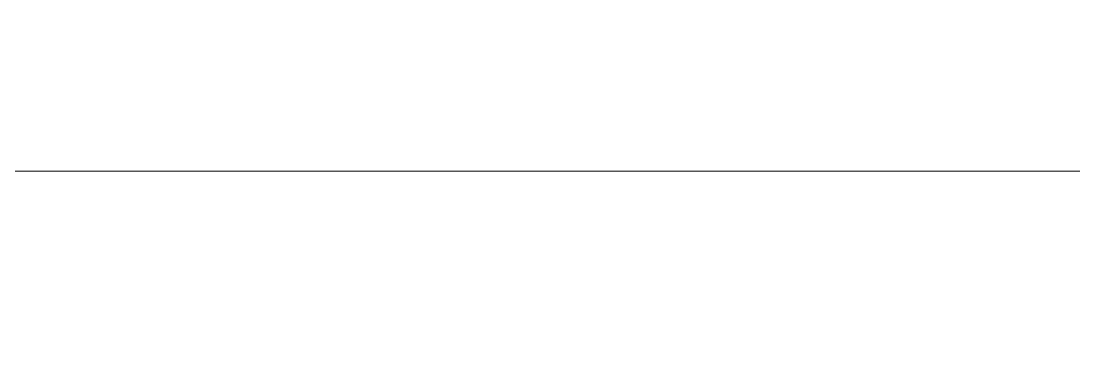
# Model space of a CAD drawing. Header units: millimetres. Extents: x 0 to 414, y 0 to 292.
# Drawn here: x 393.988 to 395.152, y 79.95 to 80.335 of the extents above; entities that cross this region are included whole.
import ezdxf

# ---------------------------------------------------------------- set-up
doc = ezdxf.new("R2010")
doc.units = ezdxf.units.MM

msp = doc.modelspace()

# ---------------------------------------------------------------- hatches: boundary and pattern name
h = msp.add_hatch(color=0)
h.dxf.hatch_style = 2
h.paths.add_polyline_path([(394.070417, 80.059389), (394.070417, 80.3275)])
h = msp.add_hatch(color=0)
h.dxf.hatch_style = 2
h.paths.add_polyline_path([(394.070417, 80.059389), (394.070417, 80.3275)])
h = msp.add_hatch(color=0)
h.dxf.hatch_style = 2
h.paths.add_polyline_path([(394.073944, 80.062917), (394.073944, 80.3275)])
h = msp.add_hatch(color=0)
h.dxf.hatch_style = 2
h.paths.add_polyline_path([(394.073944, 80.062917), (394.073944, 80.3275)])
h = msp.add_hatch(color=0)
h.dxf.hatch_style = 2
h.paths.add_polyline_path([(394.073944, 80.062917), (394.073944, 80.3275)])
h = msp.add_hatch(color=0)
h.dxf.hatch_style = 2
h.paths.add_polyline_path([(394.073944, 80.062917), (394.073944, 80.3275)])
h = msp.add_hatch(color=0)
h.dxf.hatch_style = 2
h.paths.add_polyline_path([(394.077472, 80.066444), (394.077472, 80.3275)])
h = msp.add_hatch(color=0)
h.dxf.hatch_style = 2
h.paths.add_polyline_path([(394.077472, 80.066444), (394.077472, 80.3275)])
h = msp.add_hatch(color=0)
h.dxf.hatch_style = 2
h.paths.add_polyline_path([(394.077472, 80.069972), (394.077472, 80.3275)])
h = msp.add_hatch(color=0)
h.dxf.hatch_style = 2
h.paths.add_polyline_path([(394.077472, 80.069972), (394.077472, 80.3275)])
h = msp.add_hatch(color=0)
h.dxf.hatch_style = 2
h.paths.add_polyline_path([(394.077472, 80.069972), (394.077472, 80.3275)])
h = msp.add_hatch(color=0)
h.dxf.hatch_style = 2
h.paths.add_polyline_path([(394.077472, 80.069972), (394.077472, 80.3275)])
h = msp.add_hatch(color=0)
h.dxf.hatch_style = 2
h.paths.add_polyline_path([(394.081, 80.0735), (394.081, 80.3275)])
h = msp.add_hatch(color=0)
h.dxf.hatch_style = 2
h.paths.add_polyline_path([(394.081, 80.0735), (394.081, 80.3275)])
h = msp.add_hatch(color=0)
h.dxf.hatch_style = 2
h.paths.add_polyline_path([(394.084528, 80.0735), (394.084528, 80.3275)])
h = msp.add_hatch(color=0)
h.dxf.hatch_style = 2
h.paths.add_polyline_path([(394.084528, 80.0735), (394.084528, 80.3275)])
h = msp.add_hatch(color=0)
h.dxf.hatch_style = 2
h.paths.add_polyline_path([(394.084528, 80.0735), (394.084528, 80.3275)])
h = msp.add_hatch(color=0)
h.dxf.hatch_style = 2
h.paths.add_polyline_path([(394.084528, 80.0735), (394.084528, 80.3275)])
h = msp.add_hatch(color=0)
h.dxf.hatch_style = 2
h.paths.add_polyline_path([(394.088056, 80.080556), (394.088056, 80.3275)])
h = msp.add_hatch(color=0)
h.dxf.hatch_style = 2
h.paths.add_polyline_path([(394.088056, 80.080556), (394.088056, 80.3275)])
h = msp.add_hatch(color=0)
h.dxf.hatch_style = 2
h.paths.add_polyline_path([(394.091583, 80.087611), (394.091583, 80.331028)])
h = msp.add_hatch(color=0)
h.dxf.hatch_style = 2
h.paths.add_polyline_path([(394.091583, 80.087611), (394.091583, 80.331028)])
h = msp.add_hatch(color=0)
h.dxf.hatch_style = 2
h.paths.add_polyline_path([(394.091583, 80.087611), (394.091583, 80.331028)])
h = msp.add_hatch(color=0)
h.dxf.hatch_style = 2
h.paths.add_polyline_path([(394.091583, 80.087611), (394.091583, 80.331028)])
h = msp.add_hatch(color=0)
h.dxf.hatch_style = 2
h.paths.add_polyline_path([(394.095111, 80.087611), (394.095111, 80.331028)])
h = msp.add_hatch(color=0)
h.dxf.hatch_style = 2
h.paths.add_polyline_path([(394.095111, 80.087611), (394.095111, 80.331028)])
h = msp.add_hatch(color=0)
h.dxf.hatch_style = 2
h.paths.add_polyline_path([(394.095111, 80.091139), (394.095111, 80.331028)])
h = msp.add_hatch(color=0)
h.dxf.hatch_style = 2
h.paths.add_polyline_path([(394.095111, 80.091139), (394.095111, 80.331028)])
h = msp.add_hatch(color=0)
h.dxf.hatch_style = 2
h.paths.add_polyline_path([(394.095111, 80.091139), (394.095111, 80.331028)])
h = msp.add_hatch(color=0)
h.dxf.hatch_style = 2
h.paths.add_polyline_path([(394.095111, 80.091139), (394.095111, 80.331028)])
h = msp.add_hatch(color=0)
h.dxf.hatch_style = 2
h.paths.add_polyline_path([(394.098639, 80.091139), (394.098639, 80.331028)])
h = msp.add_hatch(color=0)
h.dxf.hatch_style = 2
h.paths.add_polyline_path([(394.098639, 80.091139), (394.098639, 80.331028)])
h = msp.add_hatch(color=0)
h.dxf.hatch_style = 2
h.paths.add_polyline_path([(394.102167, 80.098194), (394.102167, 80.331028)])
h = msp.add_hatch(color=0)
h.dxf.hatch_style = 2
h.paths.add_polyline_path([(394.102167, 80.098194), (394.102167, 80.331028)])
h = msp.add_hatch(color=0)
h.dxf.hatch_style = 2
h.paths.add_polyline_path([(394.105694, 80.101722), (394.105694, 80.331028)])
h = msp.add_hatch(color=0)
h.dxf.hatch_style = 2
h.paths.add_polyline_path([(394.105694, 80.101722), (394.105694, 80.331028)])
h = msp.add_hatch(color=0)
h.dxf.hatch_style = 2
h.paths.add_polyline_path([(394.109222, 80.10525), (394.109222, 80.331028)])
h = msp.add_hatch(color=0)
h.dxf.hatch_style = 2
h.paths.add_polyline_path([(394.109222, 80.10525), (394.109222, 80.331028)])
h = msp.add_hatch(color=0)
h.dxf.hatch_style = 2
h.paths.add_polyline_path([(394.11275, 80.112306), (394.11275, 80.331028)])
h = msp.add_hatch(color=0)
h.dxf.hatch_style = 2
h.paths.add_polyline_path([(394.11275, 80.112306), (394.11275, 80.331028)])
h = msp.add_hatch(color=0)
h.dxf.hatch_style = 2
h.paths.add_polyline_path([(394.11275, 80.112306), (394.11275, 80.331028)])
h = msp.add_hatch(color=0)
h.dxf.hatch_style = 2
h.paths.add_polyline_path([(394.11275, 80.112306), (394.11275, 80.331028)])
h = msp.add_hatch(color=0)
h.dxf.hatch_style = 2
h.paths.add_polyline_path([(394.116278, 80.115833), (394.116278, 80.334556)])
h = msp.add_hatch(color=0)
h.dxf.hatch_style = 2
h.paths.add_polyline_path([(394.116278, 80.115833), (394.116278, 80.334556)])
h = msp.add_hatch(color=0)
h.dxf.hatch_style = 2
h.paths.add_polyline_path([(394.116278, 80.119361), (394.116278, 80.334556)])
h = msp.add_hatch(color=0)
h.dxf.hatch_style = 2
h.paths.add_polyline_path([(394.116278, 80.119361), (394.116278, 80.334556)])
h = msp.add_hatch(color=0)
h.dxf.hatch_style = 2
h.paths.add_polyline_path([(394.116278, 80.119361), (394.116278, 80.334556)])
h = msp.add_hatch(color=0)
h.dxf.hatch_style = 2
h.paths.add_polyline_path([(394.126861, 80.129944), (394.126861, 80.331028)])
h = msp.add_hatch(color=0)
h.dxf.hatch_style = 2
h.paths.add_polyline_path([(394.133917, 80.137), (394.133917, 80.331028)])
h = msp.add_hatch(color=0)
h.dxf.hatch_style = 2
h.paths.add_polyline_path([(394.133917, 80.137), (394.133917, 80.331028)])
h = msp.add_hatch(color=0)
h.dxf.hatch_style = 2
h.paths.add_polyline_path([(394.133917, 80.137), (394.133917, 80.331028)])
h = msp.add_hatch(color=0)
h.dxf.hatch_style = 2
h.paths.add_polyline_path([(394.133917, 80.137), (394.133917, 80.331028)])
h = msp.add_hatch(color=0)
h.dxf.hatch_style = 2
h.paths.add_polyline_path([(394.133917, 80.140528), (394.133917, 80.331028)])
h = msp.add_hatch(color=0)
h.dxf.hatch_style = 2
h.paths.add_polyline_path([(394.140972, 80.151111), (394.140972, 80.331028)])
h = msp.add_hatch(color=0)
h.dxf.hatch_style = 2
h.paths.add_polyline_path([(394.140972, 80.151111), (394.140972, 80.331028)])
h = msp.add_hatch(color=0)
h.dxf.hatch_style = 2
h.paths.add_polyline_path([(394.148028, 80.154639), (394.148028, 80.3275)])
h = msp.add_hatch(color=0)
h.dxf.hatch_style = 2
h.paths.add_polyline_path([(394.148028, 80.154639), (394.148028, 80.3275)])
h = msp.add_hatch(color=0)
h.dxf.hatch_style = 2
h.paths.add_polyline_path([(394.151556, 80.161694), (394.151556, 80.3275)])
h = msp.add_hatch(color=0)
h.dxf.hatch_style = 2
h.paths.add_polyline_path([(394.151556, 80.161694), (394.151556, 80.3275)])
h = msp.add_hatch(color=0)
h.dxf.hatch_style = 2
h.paths.add_polyline_path([(394.151556, 80.161694), (394.151556, 80.3275)])
h = msp.add_hatch(color=0)
h.dxf.hatch_style = 2
h.paths.add_polyline_path([(394.151556, 80.161694), (394.151556, 80.3275)])
h = msp.add_hatch(color=0)
h.dxf.hatch_style = 2
h.paths.add_polyline_path([(394.035139, 80.013528), (394.035139, 80.316917)])
h = msp.add_hatch(color=0)
h.dxf.hatch_style = 2
h.paths.add_polyline_path([(394.035139, 80.013528), (394.035139, 80.316917)])
h = msp.add_hatch(color=0)
h.dxf.hatch_style = 2
h.paths.add_polyline_path([(394.035139, 80.013528), (394.035139, 80.316917)])
h = msp.add_hatch(color=0)
h.dxf.hatch_style = 2
h.paths.add_polyline_path([(394.035139, 80.013528), (394.035139, 80.316917)])
h = msp.add_hatch(color=0)
h.dxf.hatch_style = 2
h.paths.add_polyline_path([(394.038667, 80.017056), (394.038667, 80.316917)])
h = msp.add_hatch(color=0)
h.dxf.hatch_style = 2
h.paths.add_polyline_path([(394.038667, 80.017056), (394.038667, 80.316917)])
h = msp.add_hatch(color=0)
h.dxf.hatch_style = 2
h.paths.add_polyline_path([(394.038667, 80.020583), (394.038667, 80.316917)])
h = msp.add_hatch(color=0)
h.dxf.hatch_style = 2
h.paths.add_polyline_path([(394.038667, 80.020583), (394.038667, 80.316917)])
h = msp.add_hatch(color=0)
h.dxf.hatch_style = 2
h.paths.add_polyline_path([(394.042194, 80.020583), (394.042194, 80.316917)])
h = msp.add_hatch(color=0)
h.dxf.hatch_style = 2
h.paths.add_polyline_path([(394.042194, 80.020583), (394.042194, 80.316917)])
h = msp.add_hatch(color=0)
h.dxf.hatch_style = 2
h.paths.add_polyline_path([(394.042194, 80.020583), (394.042194, 80.316917)])
h = msp.add_hatch(color=0)
h.dxf.hatch_style = 2
h.paths.add_polyline_path([(394.042194, 80.020583), (394.042194, 80.316917)])
h = msp.add_hatch(color=0)
h.dxf.hatch_style = 2
h.paths.add_polyline_path([(394.042194, 80.024111), (394.042194, 80.316917)])
h = msp.add_hatch(color=0)
h.dxf.hatch_style = 2
h.paths.add_polyline_path([(394.04925, 80.034694), (394.04925, 80.320444)])
h = msp.add_hatch(color=0)
h.dxf.hatch_style = 2
h.paths.add_polyline_path([(394.04925, 80.034694), (394.04925, 80.320444)])
h = msp.add_hatch(color=0)
h.dxf.hatch_style = 2
h.paths.add_polyline_path([(394.052778, 80.034694), (394.052778, 80.320444)])
h = msp.add_hatch(color=0)
h.dxf.hatch_style = 2
h.paths.add_polyline_path([(394.052778, 80.034694), (394.052778, 80.320444)])
h = msp.add_hatch(color=0)
h.dxf.hatch_style = 2
h.paths.add_polyline_path([(394.052778, 80.034694), (394.052778, 80.320444)])
h = msp.add_hatch(color=0)
h.dxf.hatch_style = 2
h.paths.add_polyline_path([(394.052778, 80.034694), (394.052778, 80.320444)])
h = msp.add_hatch(color=0)
h.dxf.hatch_style = 2
h.paths.add_polyline_path([(394.056306, 80.038222), (394.056306, 80.320444)])
h = msp.add_hatch(color=0)
h.dxf.hatch_style = 2
h.paths.add_polyline_path([(394.063361, 80.048806), (394.063361, 80.323972)])
h = msp.add_hatch(color=0)
h.dxf.hatch_style = 2
h.paths.add_polyline_path([(394.063361, 80.048806), (394.063361, 80.323972)])
h = msp.add_hatch(color=0)
h.dxf.hatch_style = 2
h.paths.add_polyline_path([(394.066889, 80.052333), (394.066889, 80.323972)])
h = msp.add_hatch(color=0)
h.dxf.hatch_style = 2
h.paths.add_polyline_path([(394.066889, 80.052333), (394.066889, 80.323972)])
h = msp.add_hatch(color=0)
h.dxf.hatch_style = 2
h.paths.add_polyline_path([(394.066889, 80.052333), (394.066889, 80.323972)])
h = msp.add_hatch(color=0)
h.dxf.hatch_style = 2
h.paths.add_polyline_path([(394.066889, 80.052333), (394.066889, 80.323972)])
h = msp.add_hatch(color=0)
h.dxf.hatch_style = 2
h.paths.add_polyline_path([(394.066889, 80.052333), (394.066889, 80.323972)])
h = msp.add_hatch(color=0)
h.dxf.hatch_style = 2
h.paths.add_polyline_path([(394.066889, 80.052333), (394.066889, 80.323972)])
h = msp.add_hatch(color=0)
h.dxf.hatch_style = 2
h.paths.add_polyline_path([(394.066889, 80.055861), (394.066889, 80.323972)])
h = msp.add_hatch(color=0)
h.dxf.hatch_style = 2
h.paths.add_polyline_path([(394.066889, 80.055861), (394.066889, 80.323972)])
h = msp.add_hatch(color=0)
h.dxf.hatch_style = 2
h.paths.add_polyline_path([(394.066889, 80.055861), (394.066889, 80.323972)])
h = msp.add_hatch(color=0)
h.dxf.hatch_style = 2
h.paths.add_polyline_path([(394.066889, 80.055861), (394.066889, 80.323972)])
h = msp.add_hatch(color=0)
h.dxf.hatch_style = 2
h.paths.add_polyline_path([(394.070417, 80.055861), (394.070417, 80.323972)])
h = msp.add_hatch(color=0)
h.dxf.hatch_style = 2
h.paths.add_polyline_path([(394.070417, 80.055861), (394.070417, 80.323972)])
h = msp.add_hatch(color=0)
h.dxf.hatch_style = 2
h.paths.add_polyline_path([(394.158611, 80.16875), (394.158611, 80.323972)])
h = msp.add_hatch(color=0)
h.dxf.hatch_style = 2
h.paths.add_polyline_path([(394.158611, 80.16875), (394.158611, 80.323972)])
h = msp.add_hatch(color=0)
h.dxf.hatch_style = 2
h.paths.add_polyline_path([(394.162139, 80.175806), (394.162139, 80.320444)])
h = msp.add_hatch(color=0)
h.dxf.hatch_style = 2
h.paths.add_polyline_path([(394.162139, 80.175806), (394.162139, 80.320444)])
h = msp.add_hatch(color=0)
h.dxf.hatch_style = 2
h.paths.add_polyline_path([(394.162139, 80.175806), (394.162139, 80.320444)])
h = msp.add_hatch(color=0)
h.dxf.hatch_style = 2
h.paths.add_polyline_path([(394.162139, 80.175806), (394.162139, 80.320444)])
h = msp.add_hatch(color=0)
h.dxf.hatch_style = 2
h.paths.add_polyline_path([(394.165667, 80.179333), (394.165667, 80.320444)])
h = msp.add_hatch(color=0)
h.dxf.hatch_style = 2
h.paths.add_polyline_path([(394.165667, 80.179333), (394.165667, 80.320444)])
h = msp.add_hatch(color=0)
h.dxf.hatch_style = 2
h.paths.add_polyline_path([(394.165667, 80.179333), (394.165667, 80.320444)])
h = msp.add_hatch(color=0)
h.dxf.hatch_style = 2
h.paths.add_polyline_path([(394.165667, 80.179333), (394.165667, 80.320444)])
h = msp.add_hatch(color=0)
h.dxf.hatch_style = 2
h.paths.add_polyline_path([(394.169194, 80.186389), (394.169194, 80.320444)])
h = msp.add_hatch(color=0)
h.dxf.hatch_style = 2
h.paths.add_polyline_path([(394.169194, 80.186389), (394.169194, 80.320444)])
h = msp.add_hatch(color=0)
h.dxf.hatch_style = 2
h.paths.add_polyline_path([(394.172722, 80.189917), (394.172722, 80.316917)])
h = msp.add_hatch(color=0)
h.dxf.hatch_style = 2
h.paths.add_polyline_path([(394.172722, 80.189917), (394.172722, 80.316917)])
h = msp.add_hatch(color=0)
h.dxf.hatch_style = 2
h.paths.add_polyline_path([(394.17625, 80.189917), (394.17625, 80.316917)])
h = msp.add_hatch(color=0)
h.dxf.hatch_style = 2
h.paths.add_polyline_path([(393.989278, 79.953556), (393.989278, 80.306333)])
h = msp.add_hatch(color=0)
h.dxf.hatch_style = 2
h.paths.add_polyline_path([(393.989278, 79.953556), (393.989278, 80.306333)])
h = msp.add_hatch(color=0)
h.dxf.hatch_style = 2
h.paths.add_polyline_path([(393.992806, 79.957083), (393.992806, 80.306333)])
h = msp.add_hatch(color=0)
h.dxf.hatch_style = 2
h.paths.add_polyline_path([(393.992806, 79.957083), (393.992806, 80.306333)])
h = msp.add_hatch(color=0)
h.dxf.hatch_style = 2
h.paths.add_polyline_path([(393.992806, 79.957083), (393.992806, 80.306333)])
h = msp.add_hatch(color=0)
h.dxf.hatch_style = 2
h.paths.add_polyline_path([(393.992806, 79.957083), (393.992806, 80.306333)])
h = msp.add_hatch(color=0)
h.dxf.hatch_style = 2
h.paths.add_polyline_path([(393.992806, 79.957083), (393.992806, 80.306333)])
h = msp.add_hatch(color=0)
h.dxf.hatch_style = 2
h.paths.add_polyline_path([(393.992806, 79.957083), (393.992806, 80.306333)])
h = msp.add_hatch(color=0)
h.dxf.hatch_style = 2
h.paths.add_polyline_path([(393.992806, 79.960611), (393.992806, 80.306333)])
h = msp.add_hatch(color=0)
h.dxf.hatch_style = 2
h.paths.add_polyline_path([(393.992806, 79.960611), (393.992806, 80.306333)])
h = msp.add_hatch(color=0)
h.dxf.hatch_style = 2
h.paths.add_polyline_path([(393.996333, 79.960611), (393.996333, 80.306333)])
h = msp.add_hatch(color=0)
h.dxf.hatch_style = 2
h.paths.add_polyline_path([(393.996333, 79.960611), (393.996333, 80.306333)])
h = msp.add_hatch(color=0)
h.dxf.hatch_style = 2
h.paths.add_polyline_path([(393.996333, 79.964139), (393.996333, 80.306333)])
h = msp.add_hatch(color=0)
h.dxf.hatch_style = 2
h.paths.add_polyline_path([(393.996333, 79.964139), (393.996333, 80.306333)])
h = msp.add_hatch(color=0)
h.dxf.hatch_style = 2
h.paths.add_polyline_path([(393.999861, 79.964139), (393.999861, 80.306333)])
h = msp.add_hatch(color=0)
h.dxf.hatch_style = 2
h.paths.add_polyline_path([(393.999861, 79.964139), (393.999861, 80.306333)])
h = msp.add_hatch(color=0)
h.dxf.hatch_style = 2
h.paths.add_polyline_path([(393.999861, 79.964139), (393.999861, 80.306333)])
h = msp.add_hatch(color=0)
h.dxf.hatch_style = 2
h.paths.add_polyline_path([(393.999861, 79.964139), (393.999861, 80.306333)])
h = msp.add_hatch(color=0)
h.dxf.hatch_style = 2
h.paths.add_polyline_path([(393.999861, 79.964139), (393.999861, 80.306333)])
h = msp.add_hatch(color=0)
h.dxf.hatch_style = 2
h.paths.add_polyline_path([(393.999861, 79.964139), (393.999861, 80.306333)])
h = msp.add_hatch(color=0)
h.dxf.hatch_style = 2
h.paths.add_polyline_path([(393.999861, 79.967667), (393.999861, 80.306333)])
h = msp.add_hatch(color=0)
h.dxf.hatch_style = 2
h.paths.add_polyline_path([(393.999861, 79.967667), (393.999861, 80.306333)])
h = msp.add_hatch(color=0)
h.dxf.hatch_style = 2
h.paths.add_polyline_path([(394.003389, 79.971194), (394.003389, 80.309861)])
h = msp.add_hatch(color=0)
h.dxf.hatch_style = 2
h.paths.add_polyline_path([(394.003389, 79.971194), (394.003389, 80.309861)])
h = msp.add_hatch(color=0)
h.dxf.hatch_style = 2
h.paths.add_polyline_path([(394.003389, 79.971194), (394.003389, 80.306333)])
h = msp.add_hatch(color=0)
h.dxf.hatch_style = 2
h.paths.add_polyline_path([(394.003389, 79.971194), (394.003389, 80.306333)])
h = msp.add_hatch(color=0)
h.dxf.hatch_style = 2
h.paths.add_polyline_path([(394.006917, 79.97825), (394.006917, 80.309861)])
h = msp.add_hatch(color=0)
h.dxf.hatch_style = 2
h.paths.add_polyline_path([(394.006917, 79.97825), (394.006917, 80.309861)])
h = msp.add_hatch(color=0)
h.dxf.hatch_style = 2
h.paths.add_polyline_path([(394.010444, 79.981778), (394.010444, 80.309861)])
h = msp.add_hatch(color=0)
h.dxf.hatch_style = 2
h.paths.add_polyline_path([(394.010444, 79.981778), (394.010444, 80.309861)])
h = msp.add_hatch(color=0)
h.dxf.hatch_style = 2
h.paths.add_polyline_path([(394.013972, 79.985306), (394.013972, 80.309861)])
h = msp.add_hatch(color=0)
h.dxf.hatch_style = 2
h.paths.add_polyline_path([(394.013972, 79.985306), (394.013972, 80.309861)])
h = msp.add_hatch(color=0)
h.dxf.hatch_style = 2
h.paths.add_polyline_path([(394.013972, 79.985306), (394.013972, 80.309861)])
h = msp.add_hatch(color=0)
h.dxf.hatch_style = 2
h.paths.add_polyline_path([(394.013972, 79.985306), (394.013972, 80.309861)])
h = msp.add_hatch(color=0)
h.dxf.hatch_style = 2
h.paths.add_polyline_path([(394.0175, 79.988833), (394.0175, 80.313389)])
h = msp.add_hatch(color=0)
h.dxf.hatch_style = 2
h.paths.add_polyline_path([(394.0175, 79.988833), (394.0175, 80.313389)])
h = msp.add_hatch(color=0)
h.dxf.hatch_style = 2
h.paths.add_polyline_path([(394.0175, 79.992361), (394.0175, 80.313389)])
h = msp.add_hatch(color=0)
h.dxf.hatch_style = 2
h.paths.add_polyline_path([(394.0175, 79.992361), (394.0175, 80.313389)])
h = msp.add_hatch(color=0)
h.dxf.hatch_style = 2
h.paths.add_polyline_path([(394.0175, 79.988833), (394.0175, 80.309861)])
h = msp.add_hatch(color=0)
h.dxf.hatch_style = 2
h.paths.add_polyline_path([(394.0175, 79.988833), (394.0175, 80.309861)])
h = msp.add_hatch(color=0)
h.dxf.hatch_style = 2
h.paths.add_polyline_path([(394.024556, 79.999417), (394.024556, 80.313389)])
h = msp.add_hatch(color=0)
h.dxf.hatch_style = 2
h.paths.add_polyline_path([(394.024556, 79.999417), (394.024556, 80.313389)])
h = msp.add_hatch(color=0)
h.dxf.hatch_style = 2
h.paths.add_polyline_path([(394.024556, 79.999417), (394.024556, 80.313389)])
h = msp.add_hatch(color=0)
h.dxf.hatch_style = 2
h.paths.add_polyline_path([(394.024556, 79.999417), (394.024556, 80.313389)])
h = msp.add_hatch(color=0)
h.dxf.hatch_style = 2
h.paths.add_polyline_path([(394.028083, 80.002944), (394.028083, 80.313389)])
h = msp.add_hatch(color=0)
h.dxf.hatch_style = 2
h.paths.add_polyline_path([(394.028083, 80.002944), (394.028083, 80.313389)])
h = msp.add_hatch(color=0)
h.dxf.hatch_style = 2
h.paths.add_polyline_path([(394.028083, 80.002944), (394.028083, 80.313389)])
h = msp.add_hatch(color=0)
h.dxf.hatch_style = 2
h.paths.add_polyline_path([(394.028083, 80.002944), (394.028083, 80.313389)])
h = msp.add_hatch(color=0)
h.dxf.hatch_style = 2
h.paths.add_polyline_path([(394.028083, 80.002944), (394.028083, 80.313389)])
h = msp.add_hatch(color=0)
h.dxf.hatch_style = 2
h.paths.add_polyline_path([(394.028083, 80.002944), (394.028083, 80.313389)])
h = msp.add_hatch(color=0)
h.dxf.hatch_style = 2
h.paths.add_polyline_path([(394.028083, 80.006472), (394.028083, 80.313389)])
h = msp.add_hatch(color=0)
h.dxf.hatch_style = 2
h.paths.add_polyline_path([(394.028083, 80.006472), (394.028083, 80.313389)])
h = msp.add_hatch(color=0)
h.dxf.hatch_style = 2
h.paths.add_polyline_path([(394.183306, 80.2005), (394.183306, 80.313389)])
h = msp.add_hatch(color=0)
h.dxf.hatch_style = 2
h.paths.add_polyline_path([(394.183306, 80.2005), (394.183306, 80.313389)])
h = msp.add_hatch(color=0)
h.dxf.hatch_style = 2
h.paths.add_polyline_path([(394.183306, 80.2005), (394.183306, 80.313389)])
h = msp.add_hatch(color=0)
h.dxf.hatch_style = 2
h.paths.add_polyline_path([(394.183306, 80.2005), (394.183306, 80.313389)])
h = msp.add_hatch(color=0)
h.dxf.hatch_style = 2
h.paths.add_polyline_path([(394.186833, 80.204028), (394.186833, 80.313389)])
h = msp.add_hatch(color=0)
h.dxf.hatch_style = 2
h.paths.add_polyline_path([(393.989278, 79.950028), (393.989278, 80.302806)])
h = msp.add_hatch(color=0)
h.dxf.hatch_style = 2
h.paths.add_polyline_path([(393.989278, 79.950028), (393.989278, 80.302806)])
h = msp.add_hatch(color=0)
h.dxf.hatch_style = 2
h.paths.add_polyline_path([(393.989278, 79.953556), (393.989278, 80.302806)])
h = msp.add_hatch(color=0)
h.dxf.hatch_style = 2
h.paths.add_polyline_path([(393.989278, 79.953556), (393.989278, 80.302806)])
h = msp.add_hatch(color=0)
h.dxf.hatch_style = 2
h.paths.add_polyline_path([(394.193889, 80.214611), (394.193889, 80.302806)])
h = msp.add_hatch(color=0)
h.dxf.hatch_style = 2
h.paths.add_polyline_path([(394.193889, 80.214611), (394.193889, 80.302806)])
h = msp.add_hatch(color=0)
h.dxf.hatch_style = 2
h.paths.add_polyline_path([(394.197417, 80.225194), (394.197417, 80.29575)])
h = msp.add_hatch(color=0)
h.dxf.hatch_style = 2
h.paths.add_polyline_path([(394.197417, 80.225194), (394.197417, 80.29575)])
h = msp.add_hatch(color=0)
h.dxf.hatch_style = 2
h.paths.add_polyline_path([(394.200944, 80.23225), (394.200944, 80.29575)])
h = msp.add_hatch(color=0)
h.dxf.hatch_style = 2
h.paths.add_polyline_path([(394.200944, 80.23225), (394.200944, 80.29575)])
h = msp.add_hatch(color=0)
h.dxf.hatch_style = 2
h.paths.add_polyline_path([(394.204472, 80.239306), (394.204472, 80.292222)])
h = msp.add_hatch(color=0)
h.dxf.hatch_style = 2
h.paths.add_polyline_path([(394.204472, 80.264), (394.204472, 80.288694)])
h = msp.add_hatch(color=0)
h.dxf.hatch_style = 2
h.paths.add_polyline_path([(394.204472, 80.264), (394.208, 80.285167)])

# ---------------------------------------------------------------- linework, layer by layer
at = {"color": 0, "lineweight": 0}
msp.add_lwpolyline([(354.957944, 80.16875), (404.237472, 80.16875)], dxfattribs=at)

doc.saveas('drawing.dxf')
